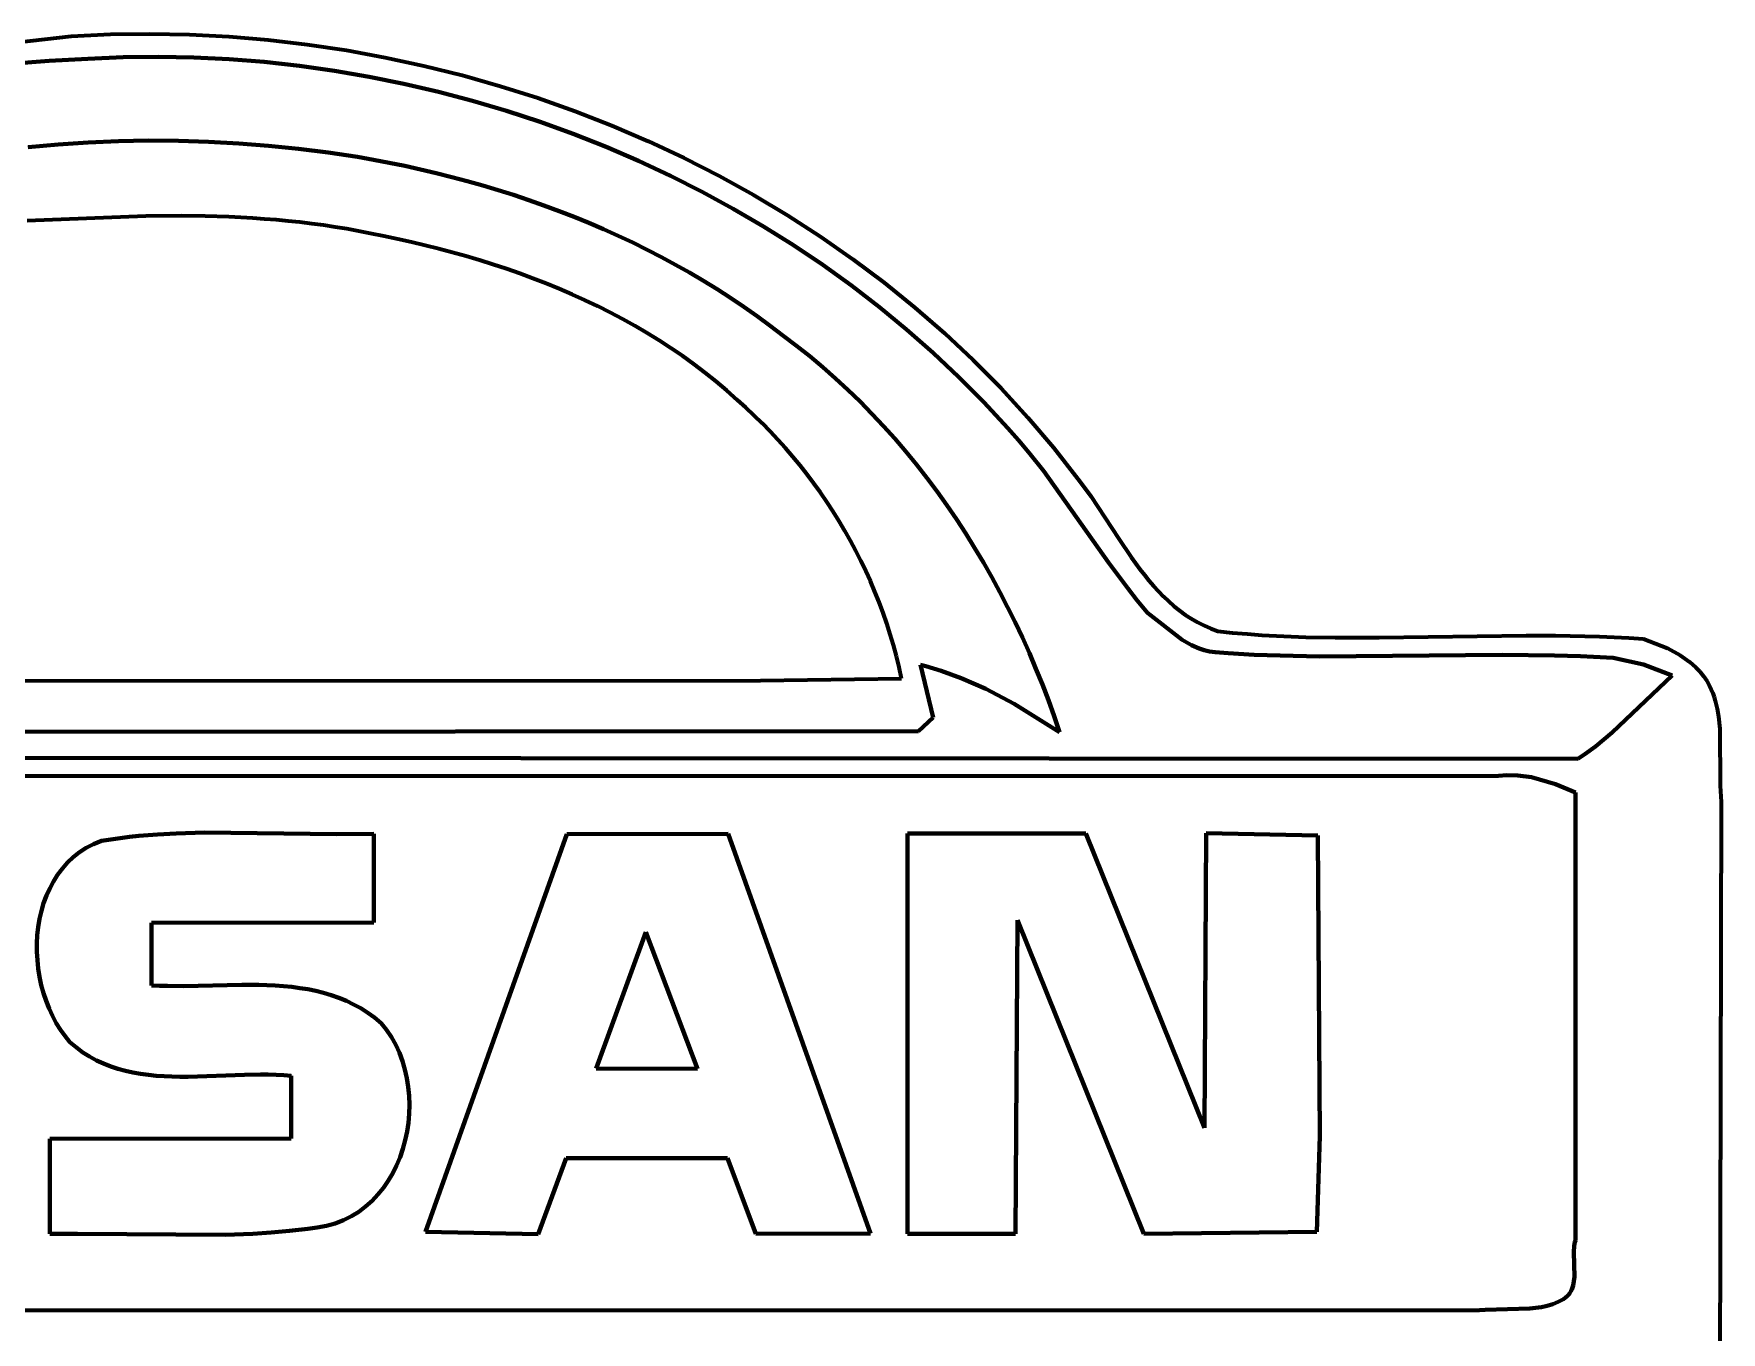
# Model space of a CAD drawing. Header units: millimetres. Extents: x 0.33 to 7.24, y 1.33 to 6.04.
# Drawn here: x 3.548 to 7.237, y 3.202 to 6.04 of the extents above; entities that cross this region are included whole.
import ezdxf

# ---------------------------------------------------------------- set-up
doc = ezdxf.new("R2010")
doc.units = ezdxf.units.MM
doc.layers.add('color#1e1e1eff', color=7, linetype='CONTINUOUS', lineweight=100)
doc.layers.add('color#fefefeff', color=7, linetype='CONTINUOUS', lineweight=100)

msp = doc.modelspace()

# ---------------------------------------------------------------- linework, layer by layer
at = {"layer": 'color#1e1e1eff'}
for p, q in [((3.3767, 6.0064), (3.63, 6.0347)), ((3.63, 6.0347), (3.716, 6.0387)), ((3.716, 6.0387), (3.8021, 6.0399)), ((3.8021, 6.0399), (3.8882, 6.0383)), ((3.8882, 6.0383), (3.9744, 6.0338)), ((3.9744, 6.0338), (4.0604, 6.0266)), ((4.0604, 6.0266), (4.1461, 6.0166)), ((4.1461, 6.0166), (4.2316, 6.0038)), ((3.5817, 5.981), (3.497, 5.974)), ((3.6664, 5.9851), (3.5817, 5.981)), ((3.7435, 5.9885), (3.6664, 5.9851)), ((3.8207, 5.9894), (3.7435, 5.9885)), ((3.8979, 5.988), (3.8207, 5.9894)), ((3.975, 5.9843), (3.8979, 5.988)), ((4.052, 5.9782), (3.975, 5.9843)), ((4.1288, 5.9698), (4.052, 5.9782)), ((4.2316, 6.0038), (4.3166, 5.9883)), ((4.3166, 5.9883), (4.401, 5.9701)), ((4.2053, 5.9591), (4.1288, 5.9698)), ((4.2815, 5.9461), (4.2053, 5.9591)), ((4.3573, 5.9308), (4.2815, 5.9461)), ((4.401, 5.9701), (4.4849, 5.9493)), ((4.4849, 5.9493), (4.568, 5.9257)), ((4.4326, 5.9133), (4.3573, 5.9308)), ((4.5074, 5.8935), (4.4326, 5.9133)), ((4.568, 5.9257), (4.6504, 5.8995)), ((4.5815, 5.8716), (4.5074, 5.8935)), ((4.655, 5.8475), (4.5815, 5.8716)), ((4.6504, 5.8995), (4.7318, 5.8707)), ((4.7318, 5.8707), (4.8122, 5.8392)), ((4.7276, 5.8211), (4.655, 5.8475)), ((4.8122, 5.8392), (4.8915, 5.8052)), ((3.5357, 5.7918), (3.6013, 5.798)), ((3.6013, 5.798), (3.667, 5.8024)), ((3.667, 5.8024), (3.7329, 5.8053)), ((3.7329, 5.8053), (3.7987, 5.8065)), ((3.7987, 5.8065), (3.8646, 5.806)), ((3.8646, 5.806), (3.9303, 5.804)), ((3.9303, 5.804), (3.996, 5.8004)), ((3.996, 5.8004), (4.0614, 5.7953)), ((4.0614, 5.7953), (4.1266, 5.7886)), ((4.7995, 5.7927), (4.7276, 5.8211)), ((4.8704, 5.7621), (4.7995, 5.7927)), ((4.8915, 5.8052), (4.9696, 5.7686)), ((4.1266, 5.7886), (4.1914, 5.7804)), ((4.1914, 5.7804), (4.256, 5.7707)), ((4.256, 5.7707), (4.2905, 5.7646)), ((4.2905, 5.7646), (4.325, 5.7581)), ((4.325, 5.7581), (4.3594, 5.751)), ((4.9404, 5.7293), (4.8704, 5.7621)), ((4.9696, 5.7686), (5.0463, 5.7294)), ((4.3594, 5.751), (4.3937, 5.7434)), ((4.3937, 5.7434), (4.4279, 5.7354)), ((4.4279, 5.7354), (4.462, 5.7268)), ((4.462, 5.7268), (4.4959, 5.7178)), ((5.0093, 5.6945), (4.9404, 5.7293)), ((5.0463, 5.7294), (5.1217, 5.6877)), ((4.4959, 5.7178), (4.5298, 5.7082)), ((4.5298, 5.7082), (4.5635, 5.6981)), ((4.5635, 5.6981), (4.597, 5.6875)), ((4.597, 5.6875), (4.6303, 5.6764)), ((5.077, 5.6576), (5.0093, 5.6945)), ((5.1217, 5.6877), (5.1956, 5.6435)), ((4.6303, 5.6764), (4.6635, 5.6647)), ((4.6635, 5.6647), (4.6964, 5.6525)), ((4.6964, 5.6525), (4.7292, 5.6398)), ((5.1436, 5.6186), (5.077, 5.6576)), ((3.7931, 5.641), (3.5339, 5.6307)), ((3.8711, 5.6416), (3.7931, 5.641)), ((3.923, 5.641), (3.8711, 5.6416)), ((3.9748, 5.6394), (3.923, 5.641)), ((4.0266, 5.6368), (3.9748, 5.6394)), ((4.0525, 5.635), (4.0266, 5.6368)), ((4.0783, 5.633), (4.0525, 5.635)), ((4.1041, 5.6306), (4.0783, 5.633)), ((4.1299, 5.6278), (4.1041, 5.6306)), ((4.1556, 5.6248), (4.1299, 5.6278)), ((4.1813, 5.6213), (4.1556, 5.6248)), ((4.207, 5.6175), (4.1813, 5.6213)), ((4.2326, 5.6133), (4.207, 5.6175)), ((4.2582, 5.6086), (4.2326, 5.6133)), ((4.2837, 5.6036), (4.2582, 5.6086)), ((4.7292, 5.6398), (4.7617, 5.6265)), ((4.7617, 5.6265), (4.7939, 5.6127)), ((4.7939, 5.6127), (4.826, 5.5983)), ((5.209, 5.5775), (5.1436, 5.6186)), ((5.1956, 5.6435), (5.2679, 5.5967)), ((4.3137, 5.5976), (4.2837, 5.6036)), ((4.3437, 5.5912), (4.3137, 5.5976)), ((4.3736, 5.5845), (4.3437, 5.5912)), ((4.4036, 5.5774), (4.3736, 5.5845)), ((4.4335, 5.5699), (4.4036, 5.5774)), ((4.826, 5.5983), (4.8577, 5.5833)), ((4.8577, 5.5833), (4.8892, 5.5678)), ((5.273, 5.5345), (5.209, 5.5775)), ((5.2679, 5.5967), (5.3385, 5.5475)), ((4.4633, 5.562), (4.4335, 5.5699)), ((4.493, 5.5536), (4.4633, 5.562)), ((4.5226, 5.5449), (4.493, 5.5536)), ((4.552, 5.5356), (4.5226, 5.5449)), ((4.5813, 5.5259), (4.552, 5.5356)), ((4.8892, 5.5678), (4.9204, 5.5517)), ((4.9204, 5.5517), (4.9512, 5.5351)), ((4.9512, 5.5351), (4.9818, 5.5178)), ((5.3356, 5.4894), (5.273, 5.5345)), ((5.3385, 5.5475), (5.4074, 5.4959)), ((4.6105, 5.5158), (4.5813, 5.5259)), ((4.6394, 5.5051), (4.6105, 5.5158)), ((4.6682, 5.494), (4.6394, 5.5051)), ((4.9818, 5.5178), (5.012, 5.5)), ((5.012, 5.5), (5.0419, 5.4816)), ((4.6968, 5.4823), (4.6682, 5.494)), ((4.7251, 5.4702), (4.6968, 5.4823)), ((4.7531, 5.4575), (4.7251, 5.4702)), ((5.0419, 5.4816), (5.0714, 5.4625)), ((5.0714, 5.4625), (5.1006, 5.4429)), ((5.3967, 5.4423), (5.3356, 5.4894)), ((5.4074, 5.4959), (5.4743, 5.4418)), ((4.7809, 5.4443), (4.7531, 5.4575)), ((4.8084, 5.4305), (4.7809, 5.4443)), ((4.8356, 5.4162), (4.8084, 5.4305)), ((5.1006, 5.4429), (5.1294, 5.4227)), ((5.4563, 5.3933), (5.3967, 5.4423)), ((5.4743, 5.4418), (5.5393, 5.3853)), ((4.8624, 5.4013), (4.8356, 5.4162)), ((4.8889, 5.3858), (4.8624, 5.4013)), ((5.1294, 5.4227), (5.1577, 5.4018)), ((5.1577, 5.4018), (5.1857, 5.3804)), ((5.5143, 5.3423), (5.4563, 5.3933)), ((4.9151, 5.3697), (4.8889, 5.3858)), ((4.9408, 5.353), (4.9151, 5.3697)), ((4.9662, 5.3356), (4.9408, 5.353)), ((5.1857, 5.3804), (5.2154, 5.358)), ((5.2154, 5.358), (5.2445, 5.3349)), ((5.5393, 5.3853), (5.6021, 5.3263)), ((4.9912, 5.3177), (4.9662, 5.3356)), ((5.0157, 5.2991), (4.9912, 5.3177)), ((5.2445, 5.3349), (5.2729, 5.3111)), ((5.5705, 5.2893), (5.5143, 5.3423)), ((5.6021, 5.3263), (5.6629, 5.265)), ((5.0398, 5.2798), (5.0157, 5.2991)), ((5.0634, 5.2599), (5.0398, 5.2798)), ((5.2729, 5.3111), (5.3008, 5.2866)), ((5.3008, 5.2866), (5.328, 5.2615)), ((5.6251, 5.2344), (5.5705, 5.2893)), ((5.0865, 5.2393), (5.0634, 5.2599)), ((5.1049, 5.2228), (5.0865, 5.2393)), ((5.328, 5.2615), (5.3545, 5.2358)), ((5.6629, 5.265), (5.7213, 5.2014)), ((5.1229, 5.2058), (5.1049, 5.2228)), ((5.1406, 5.1885), (5.1229, 5.2058)), ((5.3545, 5.2358), (5.3805, 5.2094)), ((5.3805, 5.2094), (5.4058, 5.1824)), ((5.6778, 5.1776), (5.6251, 5.2344)), ((5.1579, 5.1708), (5.1406, 5.1885)), ((5.1749, 5.1527), (5.1579, 5.1708)), ((5.4058, 5.1824), (5.4305, 5.1549)), ((5.7011, 5.1516), (5.6778, 5.1776)), ((5.7213, 5.2014), (5.7773, 5.1354)), ((5.1914, 5.1343), (5.1749, 5.1527)), ((5.2076, 5.1154), (5.1914, 5.1343)), ((5.4305, 5.1549), (5.4545, 5.1268)), ((5.7236, 5.1249), (5.7011, 5.1516)), ((5.7773, 5.1354), (5.8309, 5.067)), ((5.2233, 5.0963), (5.2076, 5.1154)), ((5.2386, 5.0768), (5.2233, 5.0963)), ((5.4545, 5.1268), (5.4779, 5.0982)), ((5.4779, 5.0982), (5.5007, 5.0691)), ((5.756, 5.0838), (5.7236, 5.1249)), ((5.2535, 5.057), (5.2386, 5.0768)), ((5.268, 5.0369), (5.2535, 5.057)), ((5.5007, 5.0691), (5.5228, 5.0394)), ((5.8974, 4.8845), (5.756, 5.0838)), ((5.8309, 5.067), (5.8404, 5.0548)), ((5.8404, 5.0548), (5.8588, 5.0295)), ((5.282, 5.0165), (5.268, 5.0369)), ((5.5228, 5.0394), (5.5444, 5.0093)), ((5.8588, 5.0295), (5.9205, 4.936)), ((5.2956, 4.9957), (5.282, 5.0165)), ((5.3087, 4.9747), (5.2956, 4.9957)), ((5.5444, 5.0093), (5.5652, 4.9787)), ((5.3214, 4.9534), (5.3087, 4.9747)), ((5.3336, 4.9319), (5.3214, 4.9534)), ((5.5652, 4.9787), (5.5855, 4.9477)), ((5.5855, 4.9477), (5.6051, 4.9163)), ((5.3453, 4.91), (5.3336, 4.9319)), ((5.3565, 4.8879), (5.3453, 4.91)), ((5.6051, 4.9163), (5.6241, 4.8845)), ((5.9205, 4.936), (5.9476, 4.8959)), ((5.3672, 4.8656), (5.3565, 4.8879)), ((5.6241, 4.8845), (5.6425, 4.8522)), ((5.939, 4.8286), (5.8974, 4.8845)), ((5.9476, 4.8959), (5.9664, 4.87)), ((5.3774, 4.8431), (5.3672, 4.8656)), ((5.3871, 4.8203), (5.3774, 4.8431)), ((5.6425, 4.8522), (5.6602, 4.8197)), ((5.9664, 4.87), (5.9761, 4.8574)), ((5.9761, 4.8574), (5.9861, 4.845)), ((5.9861, 4.845), (5.9964, 4.8331)), ((5.3963, 4.7973), (5.3871, 4.8203)), ((5.4049, 4.7741), (5.3963, 4.7973)), ((5.6602, 4.8197), (5.6772, 4.7867)), ((5.9607, 4.8012), (5.939, 4.8286)), ((5.9831, 4.7745), (5.9607, 4.8012)), ((5.9964, 4.8331), (6.007, 4.8214)), ((6.007, 4.8214), (6.0179, 4.8102)), ((6.0179, 4.8102), (6.0292, 4.7994)), ((6.0292, 4.7994), (6.0409, 4.7891)), ((5.413, 4.7507), (5.4049, 4.7741)), ((5.6772, 4.7867), (5.6937, 4.7535)), ((6.0585, 4.7152), (5.9831, 4.7745)), ((6.0409, 4.7891), (6.0531, 4.7794)), ((6.0531, 4.7794), (6.0657, 4.7702)), ((6.0657, 4.7702), (6.0788, 4.7615)), ((6.0788, 4.7615), (6.0925, 4.7536)), ((5.4205, 4.7271), (5.413, 4.7507)), ((5.4275, 4.7033), (5.4205, 4.7271)), ((5.6937, 4.7535), (5.7095, 4.72)), ((6.0925, 4.7536), (6.1067, 4.7463)), ((6.1067, 4.7463), (6.1215, 4.7397)), ((6.1215, 4.7397), (6.1369, 4.7339)), ((6.1369, 4.7339), (6.1688, 4.7307)), ((6.1688, 4.7307), (6.2008, 4.728)), ((6.2008, 4.728), (6.2328, 4.7257)), ((6.2328, 4.7257), (6.2648, 4.7239)), ((6.2648, 4.7239), (6.2968, 4.7224)), ((6.4894, 4.72), (6.8107, 4.7247)), ((6.8107, 4.7247), (6.875, 4.7246)), ((6.875, 4.7246), (6.9392, 4.7235)), ((6.9392, 4.7235), (6.9712, 4.7226)), ((6.9712, 4.7226), (7.0033, 4.7212)), ((5.434, 4.6794), (5.4275, 4.7033)), ((5.7095, 4.72), (5.7247, 4.6861)), ((5.7247, 4.6861), (5.7392, 4.652)), ((6.0794, 4.7035), (6.0585, 4.7152)), ((6.0958, 4.6965), (6.0794, 4.7035)), ((6.1071, 4.6928), (6.0958, 4.6965)), ((6.1187, 4.6899), (6.1071, 4.6928)), ((6.1307, 4.6881), (6.1187, 4.6899)), ((6.1592, 4.686), (6.1307, 4.6881)), ((6.2161, 4.6827), (6.1592, 4.686)), ((6.2968, 4.7224), (6.3289, 4.7213)), ((6.3289, 4.7213), (6.3931, 4.7201)), ((6.3931, 4.7201), (6.4894, 4.72)), ((7.0033, 4.7212), (7.0354, 4.7196)), ((7.0354, 4.7196), (7.0674, 4.7175)), ((7.0674, 4.7175), (7.1199, 4.6969)), ((7.1199, 4.6969), (7.1475, 4.6817)), ((5.4398, 4.6553), (5.434, 4.6794)), ((5.4451, 4.631), (5.4398, 4.6553)), ((5.4983, 4.6575), (5.487, 4.6606)), ((5.487, 4.6606), (5.5142, 4.5458)), ((5.5319, 4.6473), (5.4983, 4.6575)), ((5.7392, 4.652), (5.7531, 4.6177)), ((6.2732, 4.6806), (6.2161, 4.6827)), ((6.3587, 4.679), (6.2732, 4.6806)), ((6.7584, 4.6822), (6.3587, 4.679)), ((6.8726, 4.6812), (6.7584, 4.6822)), ((6.9297, 4.6795), (6.8726, 4.6812)), ((6.9582, 4.6783), (6.9297, 4.6795)), ((7.0013, 4.6758), (6.9582, 4.6783)), ((7.0671, 4.6613), (7.0013, 4.6758)), ((7.1303, 4.6373), (7.0671, 4.6613)), ((7.1475, 4.6817), (7.168, 4.6671)), ((7.168, 4.6671), (7.182, 4.6547)), ((7.182, 4.6547), (7.1906, 4.6457)), ((3.5169, 4.6258), (5.1366, 4.6266)), ((5.1366, 4.6266), (5.4451, 4.631)), ((5.5759, 4.6312), (5.5319, 4.6473)), ((5.6293, 4.6078), (5.5759, 4.6312)), ((5.7531, 4.6177), (5.7663, 4.5831)), ((6.9987, 4.5128), (7.1303, 4.6373)), ((7.1906, 4.6457), (7.1985, 4.636)), ((7.1985, 4.636), (7.2057, 4.6257)), ((7.2057, 4.6257), (7.212, 4.6147)), ((7.212, 4.6147), (7.2156, 4.6065)), ((5.6916, 4.5753), (5.6293, 4.6078)), ((5.7909, 4.5134), (5.6916, 4.5753)), ((5.7663, 4.5831), (5.7789, 4.5484)), ((7.2156, 4.6065), (7.2189, 4.5983)), ((7.2189, 4.5983), (7.2217, 4.59)), ((7.2217, 4.59), (7.2242, 4.5816)), ((7.2242, 4.5816), (7.2284, 4.5646)), ((5.5142, 4.5458), (5.4823, 4.5158)), ((5.7789, 4.5484), (5.7909, 4.5134)), ((7.2284, 4.5646), (7.2313, 4.5473)), ((7.2313, 4.5473), (7.2341, 4.521)), ((5.4823, 4.5158), (2.1499, 4.5131)), ((6.9624, 4.4821), (6.9987, 4.5128)), ((7.2341, 4.521), (7.2353, 4.3962)), ((6.9236, 4.4548), (6.9395, 4.4652)), ((6.9395, 4.4652), (6.9624, 4.4821)), ((1.0556, 4.4588), (6.9236, 4.4548)), ((6.7504, 4.4181), (1.3333, 4.4167)), ((6.7688, 4.4195), (6.7504, 4.4181)), ((6.793, 4.419), (6.7688, 4.4195)), ((6.8227, 4.4149), (6.793, 4.419)), ((6.8747, 4.4), (6.8227, 4.4149)), ((6.9191, 4.3812), (6.8747, 4.4)), ((7.2353, 4.3962), (7.2374, 4.3613)), ((6.9184, 3.4024), (6.9191, 4.3812)), ((7.2374, 4.3613), (7.2345, 3.0871)), ((3.7162, 4.2791), (3.7366, 4.2819)), ((3.7366, 4.2819), (3.757, 4.2844)), ((3.757, 4.2844), (3.7774, 4.2866)), ((3.7774, 4.2866), (3.8183, 4.29)), ((3.8183, 4.29), (3.8593, 4.2922)), ((3.8593, 4.2922), (3.921, 4.294)), ((3.921, 4.294), (4.2096, 4.2907)), ((4.2096, 4.2907), (4.2918, 4.2915)), ((4.2918, 4.2915), (4.2918, 4.0975)), ((4.4046, 3.4211), (4.7137, 4.2906)), ((4.7137, 4.2906), (5.0662, 4.291)), ((5.0662, 4.291), (5.3772, 3.4174)), ((5.4585, 4.2921), (5.8482, 4.292)), ((5.4585, 3.4166), (5.4585, 4.2921)), ((5.8482, 4.292), (6.1079, 3.6485)), ((6.1079, 3.6485), (6.1112, 4.2928)), ((6.1112, 4.2928), (6.3555, 4.2876)), ((6.3555, 4.2876), (6.36, 3.6304)), ((3.6344, 4.24), (3.6481, 4.2508)), ((3.6481, 4.2508), (3.6629, 4.2604)), ((3.6629, 4.2604), (3.6788, 4.2688)), ((3.6788, 4.2688), (3.6959, 4.2759)), ((3.6959, 4.2759), (3.7162, 4.2791)), ((3.6002, 4.2017), (3.6105, 4.2154)), ((3.6105, 4.2154), (3.6219, 4.2282)), ((3.6219, 4.2282), (3.6344, 4.24)), ((3.5757, 4.1561), (3.5828, 4.172)), ((3.5828, 4.172), (3.5909, 4.1872)), ((3.5909, 4.1872), (3.6002, 4.2017)), ((3.5646, 4.1227), (3.5696, 4.1396)), ((3.5696, 4.1396), (3.5757, 4.1561)), ((3.5577, 4.0875), (3.5606, 4.1053)), ((3.5606, 4.1053), (3.5646, 4.1227)), ((4.2918, 4.0975), (3.8056, 4.0969)), ((3.8056, 4.0969), (3.8056, 4.0852)), ((5.6989, 4.1022), (5.6945, 3.4166)), ((5.9749, 3.4167), (5.6989, 4.1022)), ((3.5548, 4.0514), (3.5557, 4.0696)), ((3.5557, 4.0696), (3.5577, 4.0875)), ((3.8056, 4.0852), (3.8056, 4.0621)), ((3.8056, 4.0621), (3.8056, 3.9803)), ((4.886, 4.0759), (4.7773, 3.7783)), ((4.9993, 3.7774), (4.886, 4.0759)), ((3.5548, 4.0331), (3.5548, 4.0514)), ((3.5558, 4.0149), (3.5548, 4.0331)), ((3.5577, 3.9966), (3.5558, 4.0149)), ((3.5606, 3.9786), (3.5577, 3.9966)), ((3.5644, 3.9607), (3.5606, 3.9786)), ((3.5692, 3.9432), (3.5644, 3.9607)), ((3.8056, 3.9803), (3.8056, 3.9674)), ((3.8056, 3.9674), (3.8056, 3.9599)), ((3.8056, 3.9599), (3.8228, 3.9591)), ((3.8228, 3.9591), (3.8403, 3.9586)), ((3.8403, 3.9586), (3.8757, 3.9585)), ((3.8757, 3.9585), (4.0031, 3.9612)), ((4.0031, 3.9612), (4.0397, 3.961)), ((4.0397, 3.961), (4.0579, 3.9605)), ((4.0579, 3.9605), (4.076, 3.9596)), ((4.076, 3.9596), (4.094, 3.9583)), ((4.094, 3.9583), (4.1119, 3.9565)), ((4.1119, 3.9565), (4.1296, 3.9542)), ((4.1296, 3.9542), (4.1471, 3.9513)), ((4.1471, 3.9513), (4.1645, 3.9478)), ((4.1645, 3.9478), (4.1816, 3.9435)), ((3.5748, 3.926), (3.5692, 3.9432)), ((3.5814, 3.9093), (3.5748, 3.926)), ((4.1816, 3.9435), (4.1985, 3.9385)), ((4.1985, 3.9385), (4.2151, 3.9327)), ((4.2151, 3.9327), (4.2314, 3.926)), ((4.2314, 3.926), (4.2474, 3.9184)), ((4.2474, 3.9184), (4.263, 3.9098)), ((3.5888, 3.8931), (3.5814, 3.9093)), ((3.5971, 3.8776), (3.5888, 3.8931)), ((3.6063, 3.8628), (3.5971, 3.8776)), ((4.263, 3.9098), (4.2783, 3.9002)), ((4.2783, 3.9002), (4.2933, 3.8894)), ((4.2933, 3.8894), (4.3078, 3.8776)), ((4.3078, 3.8776), (4.3195, 3.8626)), ((3.6163, 3.8487), (3.6063, 3.8628)), ((3.6271, 3.8355), (3.6163, 3.8487)), ((4.3195, 3.8626), (4.3301, 3.8467)), ((4.3301, 3.8467), (4.3393, 3.83)), ((3.6411, 3.8239), (3.6271, 3.8355)), ((3.6554, 3.8134), (3.6411, 3.8239)), ((3.67, 3.8042), (3.6554, 3.8134)), ((3.6851, 3.796), (3.67, 3.8042)), ((4.3393, 3.83), (4.3473, 3.8126)), ((4.3473, 3.8126), (4.354, 3.7946)), ((3.7005, 3.7889), (3.6851, 3.796)), ((3.7162, 3.7827), (3.7005, 3.7889)), ((3.7321, 3.7774), (3.7162, 3.7827)), ((3.7484, 3.773), (3.7321, 3.7774)), ((3.7649, 3.7694), (3.7484, 3.773)), ((3.7816, 3.7664), (3.7649, 3.7694)), ((3.7985, 3.7641), (3.7816, 3.7664)), ((3.8156, 3.7624), (3.7985, 3.7641)), ((4.0087, 3.7644), (3.8852, 3.7603)), ((4.0435, 3.765), (4.0087, 3.7644)), ((4.0606, 3.7649), (4.0435, 3.765)), ((4.0777, 3.7644), (4.0606, 3.7649)), ((4.0945, 3.7635), (4.0777, 3.7644)), ((4.1111, 3.762), (4.0945, 3.7635)), ((4.354, 3.7946), (4.3595, 3.7761)), ((4.3595, 3.7761), (4.3638, 3.7572)), ((4.7773, 3.7783), (4.9993, 3.7774)), ((3.8328, 3.7613), (3.8156, 3.7624)), ((3.8502, 3.7606), (3.8328, 3.7613)), ((3.8677, 3.7602), (3.8502, 3.7606)), ((3.8852, 3.7603), (3.8677, 3.7602)), ((4.1111, 3.7545), (4.1111, 3.762)), ((4.1111, 3.7417), (4.1111, 3.7545)), ((4.1111, 3.6599), (4.1111, 3.7417)), ((4.3638, 3.7572), (4.3669, 3.738)), ((4.3669, 3.738), (4.3687, 3.7186)), ((4.3687, 3.7186), (4.3694, 3.699)), ((4.3694, 3.699), (4.3689, 3.6794)), ((4.1111, 3.6369), (4.1111, 3.6599)), ((4.3672, 3.6598), (4.3643, 3.6405)), ((4.3689, 3.6794), (4.3672, 3.6598)), ((3.5833, 3.6247), (4.1111, 3.6252)), ((3.5833, 3.6191), (3.5833, 3.6247)), ((3.5833, 3.6132), (3.5833, 3.6191)), ((4.1111, 3.6252), (4.1111, 3.6369)), ((4.3603, 3.6213), (4.3551, 3.6026)), ((4.3643, 3.6405), (4.3603, 3.6213)), ((6.36, 3.6304), (6.3534, 3.4213)), ((3.5833, 3.607), (3.5833, 3.6132)), ((3.5833, 3.5937), (3.5833, 3.607)), ((3.5833, 3.5794), (3.5833, 3.5937)), ((3.5833, 3.4849), (3.5833, 3.5794)), ((4.3488, 3.5843), (4.3413, 3.5665)), ((4.3551, 3.6026), (4.3488, 3.5843)), ((4.7123, 3.5824), (4.6511, 3.4165)), ((5.0647, 3.5823), (4.7123, 3.5824)), ((5.1264, 3.4172), (5.0647, 3.5823)), ((4.3328, 3.5494), (4.3231, 3.533)), ((4.3413, 3.5665), (4.3328, 3.5494)), ((4.3123, 3.5174), (4.3004, 3.5027)), ((4.3231, 3.533), (4.3123, 3.5174)), ((3.5833, 3.4549), (3.5833, 3.4849)), ((4.2735, 3.4766), (4.2584, 3.4653)), ((4.2875, 3.4891), (4.2735, 3.4766)), ((4.3004, 3.5027), (4.2875, 3.4891)), ((3.5833, 3.4411), (3.5833, 3.4549)), ((3.5833, 3.4284), (3.5833, 3.4411)), ((4.1877, 3.4342), (4.1674, 3.4305)), ((4.2069, 3.4397), (4.1877, 3.4342)), ((4.2251, 3.4468), (4.2069, 3.4397)), ((4.2423, 3.4554), (4.2251, 3.4468)), ((4.2584, 3.4653), (4.2423, 3.4554)), ((3.5833, 3.4225), (3.5833, 3.4284)), ((3.5833, 3.4169), (3.5833, 3.4225)), ((3.6438, 3.4172), (3.5833, 3.4169)), ((3.9666, 3.4148), (3.6438, 3.4172)), ((4.027, 3.417), (3.9666, 3.4148)), ((4.0672, 3.4195), (4.027, 3.417)), ((4.1074, 3.4231), (4.0672, 3.4195)), ((4.1474, 3.4277), (4.1074, 3.4231)), ((4.1674, 3.4305), (4.1474, 3.4277)), ((4.6511, 3.4165), (4.4046, 3.4211)), ((5.3772, 3.4174), (5.1264, 3.4172)), ((5.6945, 3.4166), (5.4585, 3.4166)), ((6.3534, 3.4213), (5.9749, 3.4167)), ((6.9158, 3.3903), (6.9173, 3.3985)), ((6.9173, 3.3985), (6.9184, 3.4024)), ((6.9151, 3.3768), (6.9158, 3.3903)), ((6.9163, 3.3226), (6.9151, 3.3768)), ((6.9153, 3.3131), (6.9163, 3.3226)), ((6.9002, 3.2804), (6.9033, 3.2839)), ((6.9033, 3.2839), (6.9061, 3.2875)), ((6.9061, 3.2875), (6.9084, 3.2914)), ((6.9084, 3.2914), (6.9104, 3.2954)), ((6.9104, 3.2954), (6.9121, 3.2996)), ((6.9121, 3.2996), (6.9134, 3.304)), ((6.9134, 3.304), (6.9153, 3.3131)), ((0.8747, 3.2489), (6.7087, 3.2497)), ((6.7087, 3.2497), (6.7212, 3.251)), ((6.7212, 3.251), (6.8188, 3.2536)), ((6.8188, 3.2536), (6.8444, 3.2569)), ((6.8444, 3.2569), (6.8569, 3.2596)), ((6.8569, 3.2596), (6.8691, 3.2634)), ((6.8691, 3.2634), (6.881, 3.2682)), ((6.881, 3.2682), (6.8868, 3.2711)), ((6.8868, 3.2711), (6.8925, 3.2743)), ((6.8925, 3.2743), (6.8965, 3.2772)), ((6.8965, 3.2772), (6.9002, 3.2804))]:
    msp.add_line(p, q, dxfattribs=at)
at = {"layer": 'color#fefefeff'}
for p, q in [((3.497, 5.974), (3.5817, 5.981)), ((3.5817, 5.981), (3.6664, 5.9851)), ((3.6664, 5.9851), (3.7435, 5.9885)), ((3.7435, 5.9885), (3.8207, 5.9894)), ((3.8207, 5.9894), (3.8979, 5.988)), ((3.8979, 5.988), (3.975, 5.9843)), ((3.975, 5.9843), (4.052, 5.9782)), ((4.052, 5.9782), (4.1288, 5.9698)), ((4.1288, 5.9698), (4.2053, 5.9591)), ((4.2053, 5.9591), (4.2815, 5.9461)), ((4.2815, 5.9461), (4.3573, 5.9308)), ((4.3573, 5.9308), (4.4326, 5.9133)), ((4.4326, 5.9133), (4.5074, 5.8935)), ((4.5074, 5.8935), (4.5815, 5.8716)), ((4.5815, 5.8716), (4.655, 5.8475)), ((4.655, 5.8475), (4.7276, 5.8211)), ((3.6013, 5.798), (3.5357, 5.7918)), ((3.667, 5.8024), (3.6013, 5.798)), ((3.7329, 5.8053), (3.667, 5.8024)), ((3.7987, 5.8065), (3.7329, 5.8053)), ((3.8646, 5.806), (3.7987, 5.8065)), ((3.9303, 5.804), (3.8646, 5.806)), ((3.996, 5.8004), (3.9303, 5.804)), ((4.0614, 5.7953), (3.996, 5.8004)), ((4.1266, 5.7886), (4.0614, 5.7953)), ((4.7276, 5.8211), (4.7995, 5.7927)), ((4.7995, 5.7927), (4.8704, 5.7621)), ((4.1914, 5.7804), (4.1266, 5.7886)), ((4.256, 5.7707), (4.1914, 5.7804)), ((4.2905, 5.7646), (4.256, 5.7707)), ((4.325, 5.7581), (4.2905, 5.7646)), ((4.3594, 5.751), (4.325, 5.7581)), ((4.8704, 5.7621), (4.9404, 5.7293)), ((4.3937, 5.7434), (4.3594, 5.751)), ((4.4279, 5.7354), (4.3937, 5.7434)), ((4.462, 5.7268), (4.4279, 5.7354)), ((4.4959, 5.7178), (4.462, 5.7268)), ((4.9404, 5.7293), (5.0093, 5.6945)), ((4.5298, 5.7082), (4.4959, 5.7178)), ((4.5635, 5.6981), (4.5298, 5.7082)), ((4.597, 5.6875), (4.5635, 5.6981)), ((4.6303, 5.6764), (4.597, 5.6875)), ((5.0093, 5.6945), (5.077, 5.6576)), ((4.6635, 5.6647), (4.6303, 5.6764)), ((4.6964, 5.6525), (4.6635, 5.6647)), ((4.7292, 5.6398), (4.6964, 5.6525)), ((5.077, 5.6576), (5.1436, 5.6186)), ((4.7617, 5.6265), (4.7292, 5.6398)), ((4.7939, 5.6127), (4.7617, 5.6265)), ((4.826, 5.5983), (4.7939, 5.6127)), ((5.1436, 5.6186), (5.209, 5.5775)), ((4.8577, 5.5833), (4.826, 5.5983)), ((4.8892, 5.5678), (4.8577, 5.5833)), ((5.209, 5.5775), (5.273, 5.5345)), ((4.9204, 5.5517), (4.8892, 5.5678)), ((4.9512, 5.5351), (4.9204, 5.5517)), ((4.9818, 5.5178), (4.9512, 5.5351)), ((5.273, 5.5345), (5.3356, 5.4894)), ((5.012, 5.5), (4.9818, 5.5178)), ((5.0419, 5.4816), (5.012, 5.5)), ((5.0714, 5.4625), (5.0419, 5.4816)), ((5.1006, 5.4429), (5.0714, 5.4625)), ((5.3356, 5.4894), (5.3967, 5.4423)), ((5.1294, 5.4227), (5.1006, 5.4429)), ((5.3967, 5.4423), (5.4563, 5.3933)), ((5.1577, 5.4018), (5.1294, 5.4227)), ((5.1857, 5.3804), (5.1577, 5.4018)), ((5.4563, 5.3933), (5.5143, 5.3423)), ((5.2154, 5.358), (5.1857, 5.3804)), ((5.2445, 5.3349), (5.2154, 5.358)), ((5.2729, 5.3111), (5.2445, 5.3349)), ((5.5143, 5.3423), (5.5705, 5.2893)), ((5.3008, 5.2866), (5.2729, 5.3111)), ((5.328, 5.2615), (5.3008, 5.2866)), ((5.5705, 5.2893), (5.6251, 5.2344)), ((5.3545, 5.2358), (5.328, 5.2615)), ((5.3805, 5.2094), (5.3545, 5.2358)), ((5.4058, 5.1824), (5.3805, 5.2094)), ((5.6251, 5.2344), (5.6778, 5.1776)), ((5.4305, 5.1549), (5.4058, 5.1824)), ((5.6778, 5.1776), (5.7011, 5.1516)), ((5.4545, 5.1268), (5.4305, 5.1549)), ((5.7011, 5.1516), (5.7236, 5.1249)), ((5.4779, 5.0982), (5.4545, 5.1268)), ((5.5007, 5.0691), (5.4779, 5.0982)), ((5.7236, 5.1249), (5.756, 5.0838)), ((5.5228, 5.0394), (5.5007, 5.0691)), ((5.756, 5.0838), (5.8974, 4.8845)), ((5.5444, 5.0093), (5.5228, 5.0394)), ((5.5652, 4.9787), (5.5444, 5.0093)), ((5.5855, 4.9477), (5.5652, 4.9787)), ((5.6051, 4.9163), (5.5855, 4.9477)), ((5.6241, 4.8845), (5.6051, 4.9163)), ((5.6425, 4.8522), (5.6241, 4.8845)), ((5.8974, 4.8845), (5.939, 4.8286)), ((5.6602, 4.8197), (5.6425, 4.8522)), ((5.6772, 4.7867), (5.6602, 4.8197)), ((5.939, 4.8286), (5.9607, 4.8012)), ((5.9607, 4.8012), (5.9831, 4.7745)), ((5.6937, 4.7535), (5.6772, 4.7867)), ((5.9831, 4.7745), (6.0585, 4.7152)), ((5.7095, 4.72), (5.6937, 4.7535)), ((5.7247, 4.6861), (5.7095, 4.72)), ((5.7392, 4.652), (5.7247, 4.6861)), ((6.0585, 4.7152), (6.0794, 4.7035)), ((6.0794, 4.7035), (6.0958, 4.6965)), ((6.0958, 4.6965), (6.1071, 4.6928)), ((6.1071, 4.6928), (6.1187, 4.6899)), ((6.1187, 4.6899), (6.1307, 4.6881)), ((6.1307, 4.6881), (6.1592, 4.686)), ((6.1592, 4.686), (6.2161, 4.6827)), ((5.5142, 4.5458), (5.487, 4.6606)), ((5.487, 4.6606), (5.4983, 4.6575)), ((5.4983, 4.6575), (5.5319, 4.6473)), ((5.7531, 4.6177), (5.7392, 4.652)), ((6.2161, 4.6827), (6.2732, 4.6806)), ((6.2732, 4.6806), (6.3587, 4.679)), ((6.3587, 4.679), (6.7584, 4.6822)), ((6.7584, 4.6822), (6.8726, 4.6812)), ((6.8726, 4.6812), (6.9297, 4.6795)), ((6.9297, 4.6795), (6.9582, 4.6783)), ((6.9582, 4.6783), (7.0013, 4.6758)), ((7.0013, 4.6758), (7.0671, 4.6613)), ((7.0671, 4.6613), (7.1303, 4.6373)), ((5.5319, 4.6473), (5.5759, 4.6312)), ((5.5759, 4.6312), (5.6293, 4.6078)), ((5.7663, 4.5831), (5.7531, 4.6177)), ((7.1303, 4.6373), (6.9987, 4.5128)), ((5.6293, 4.6078), (5.6916, 4.5753)), ((5.6916, 4.5753), (5.7909, 4.5134)), ((5.7789, 4.5484), (5.7663, 4.5831)), ((5.4823, 4.5158), (5.5142, 4.5458)), ((5.7909, 4.5134), (5.7789, 4.5484)), ((2.1499, 4.5131), (5.4823, 4.5158)), ((6.9987, 4.5128), (6.9624, 4.4821)), ((6.9395, 4.4652), (6.9236, 4.4548)), ((6.9624, 4.4821), (6.9395, 4.4652)), ((6.9236, 4.4548), (1.0556, 4.4588)), ((1.3333, 4.4167), (6.7504, 4.4181)), ((6.7504, 4.4181), (6.7688, 4.4195)), ((6.7688, 4.4195), (6.793, 4.419)), ((6.793, 4.419), (6.8227, 4.4149)), ((6.8227, 4.4149), (6.8747, 4.4)), ((6.8747, 4.4), (6.9191, 4.3812)), ((6.9191, 4.3812), (6.9184, 3.4024)), ((3.7366, 4.2819), (3.7162, 4.2791)), ((3.757, 4.2844), (3.7366, 4.2819)), ((3.7774, 4.2866), (3.757, 4.2844)), ((3.8183, 4.29), (3.7774, 4.2866)), ((3.8593, 4.2922), (3.8183, 4.29)), ((3.921, 4.294), (3.8593, 4.2922)), ((4.2096, 4.2907), (3.921, 4.294)), ((4.2918, 4.2915), (4.2096, 4.2907)), ((4.2918, 4.0975), (4.2918, 4.2915)), ((4.7137, 4.2906), (4.4046, 3.4211)), ((5.0662, 4.291), (4.7137, 4.2906)), ((5.3772, 3.4174), (5.0662, 4.291)), ((5.4585, 4.2921), (5.4585, 3.4166)), ((5.8482, 4.292), (5.4585, 4.2921)), ((6.1079, 3.6485), (5.8482, 4.292)), ((6.1112, 4.2928), (6.1079, 3.6485)), ((6.3555, 4.2876), (6.1112, 4.2928)), ((6.36, 3.6304), (6.3555, 4.2876)), ((3.6481, 4.2508), (3.6344, 4.24)), ((3.6629, 4.2604), (3.6481, 4.2508)), ((3.6788, 4.2688), (3.6629, 4.2604)), ((3.6959, 4.2759), (3.6788, 4.2688)), ((3.7162, 4.2791), (3.6959, 4.2759)), ((3.6105, 4.2154), (3.6002, 4.2017)), ((3.6219, 4.2282), (3.6105, 4.2154)), ((3.6344, 4.24), (3.6219, 4.2282)), ((3.5828, 4.172), (3.5757, 4.1561)), ((3.5909, 4.1872), (3.5828, 4.172)), ((3.6002, 4.2017), (3.5909, 4.1872)), ((3.5696, 4.1396), (3.5646, 4.1227)), ((3.5757, 4.1561), (3.5696, 4.1396)), ((3.5606, 4.1053), (3.5577, 4.0875)), ((3.5646, 4.1227), (3.5606, 4.1053)), ((3.8056, 4.0969), (4.2918, 4.0975)), ((3.8056, 4.0852), (3.8056, 4.0969)), ((5.6945, 3.4166), (5.6989, 4.1022)), ((5.6989, 4.1022), (5.9749, 3.4167)), ((3.5557, 4.0696), (3.5548, 4.0514)), ((3.5577, 4.0875), (3.5557, 4.0696)), ((3.8056, 4.0621), (3.8056, 4.0852)), ((3.8056, 3.9803), (3.8056, 4.0621)), ((4.7773, 3.7783), (4.886, 4.0759)), ((4.886, 4.0759), (4.9993, 3.7774)), ((3.5548, 4.0514), (3.5548, 4.0331)), ((3.5548, 4.0331), (3.5558, 4.0149)), ((3.5558, 4.0149), (3.5577, 3.9966)), ((3.5577, 3.9966), (3.5606, 3.9786)), ((3.5606, 3.9786), (3.5644, 3.9607)), ((3.5644, 3.9607), (3.5692, 3.9432)), ((3.8056, 3.9674), (3.8056, 3.9803)), ((3.8056, 3.9599), (3.8056, 3.9674)), ((3.8228, 3.9591), (3.8056, 3.9599)), ((3.8403, 3.9586), (3.8228, 3.9591)), ((3.8757, 3.9585), (3.8403, 3.9586)), ((4.0031, 3.9612), (3.8757, 3.9585)), ((4.0397, 3.961), (4.0031, 3.9612)), ((4.0579, 3.9605), (4.0397, 3.961)), ((4.076, 3.9596), (4.0579, 3.9605)), ((4.094, 3.9583), (4.076, 3.9596)), ((4.1119, 3.9565), (4.094, 3.9583)), ((4.1296, 3.9542), (4.1119, 3.9565)), ((4.1471, 3.9513), (4.1296, 3.9542)), ((4.1645, 3.9478), (4.1471, 3.9513)), ((4.1816, 3.9435), (4.1645, 3.9478)), ((3.5692, 3.9432), (3.5748, 3.926)), ((3.5748, 3.926), (3.5814, 3.9093)), ((4.1985, 3.9385), (4.1816, 3.9435)), ((4.2151, 3.9327), (4.1985, 3.9385)), ((4.2314, 3.926), (4.2151, 3.9327)), ((4.2474, 3.9184), (4.2314, 3.926)), ((4.263, 3.9098), (4.2474, 3.9184)), ((3.5814, 3.9093), (3.5888, 3.8931)), ((3.5888, 3.8931), (3.5971, 3.8776)), ((3.5971, 3.8776), (3.6063, 3.8628)), ((4.2783, 3.9002), (4.263, 3.9098)), ((4.2933, 3.8894), (4.2783, 3.9002)), ((4.3078, 3.8776), (4.2933, 3.8894)), ((4.3195, 3.8626), (4.3078, 3.8776)), ((3.6063, 3.8628), (3.6163, 3.8487)), ((3.6163, 3.8487), (3.6271, 3.8355)), ((4.3301, 3.8467), (4.3195, 3.8626)), ((4.3393, 3.83), (4.3301, 3.8467)), ((3.6271, 3.8355), (3.6411, 3.8239)), ((3.6411, 3.8239), (3.6554, 3.8134)), ((3.6554, 3.8134), (3.67, 3.8042)), ((3.67, 3.8042), (3.6851, 3.796)), ((4.3473, 3.8126), (4.3393, 3.83)), ((4.354, 3.7946), (4.3473, 3.8126)), ((3.6851, 3.796), (3.7005, 3.7889)), ((3.7005, 3.7889), (3.7162, 3.7827)), ((3.7162, 3.7827), (3.7321, 3.7774)), ((3.7321, 3.7774), (3.7484, 3.773)), ((3.7484, 3.773), (3.7649, 3.7694)), ((3.7649, 3.7694), (3.7816, 3.7664)), ((3.7816, 3.7664), (3.7985, 3.7641)), ((3.7985, 3.7641), (3.8156, 3.7624)), ((3.8852, 3.7603), (4.0087, 3.7644)), ((4.0087, 3.7644), (4.0435, 3.765)), ((4.0435, 3.765), (4.0606, 3.7649)), ((4.0606, 3.7649), (4.0777, 3.7644)), ((4.0777, 3.7644), (4.0945, 3.7635)), ((4.0945, 3.7635), (4.1111, 3.762)), ((4.3595, 3.7761), (4.354, 3.7946)), ((4.3638, 3.7572), (4.3595, 3.7761)), ((4.9993, 3.7774), (4.7773, 3.7783)), ((3.8156, 3.7624), (3.8328, 3.7613)), ((3.8328, 3.7613), (3.8502, 3.7606)), ((3.8502, 3.7606), (3.8677, 3.7602)), ((3.8677, 3.7602), (3.8852, 3.7603)), ((4.1111, 3.762), (4.1111, 3.7545)), ((4.1111, 3.7545), (4.1111, 3.7417)), ((4.1111, 3.7417), (4.1111, 3.6599)), ((4.3669, 3.738), (4.3638, 3.7572)), ((4.3687, 3.7186), (4.3669, 3.738)), ((4.3694, 3.699), (4.3687, 3.7186)), ((4.3689, 3.6794), (4.3694, 3.699)), ((4.1111, 3.6599), (4.1111, 3.6369)), ((4.3643, 3.6405), (4.3672, 3.6598)), ((4.3672, 3.6598), (4.3689, 3.6794)), ((4.1111, 3.6252), (3.5833, 3.6247)), ((3.5833, 3.6247), (3.5833, 3.6191)), ((3.5833, 3.6191), (3.5833, 3.6132)), ((4.1111, 3.6369), (4.1111, 3.6252)), ((4.3551, 3.6026), (4.3603, 3.6213)), ((4.3603, 3.6213), (4.3643, 3.6405)), ((6.3534, 3.4213), (6.36, 3.6304)), ((3.5833, 3.6132), (3.5833, 3.607)), ((3.5833, 3.607), (3.5833, 3.5937)), ((3.5833, 3.5937), (3.5833, 3.5794)), ((3.5833, 3.5794), (3.5833, 3.4849)), ((4.3413, 3.5665), (4.3488, 3.5843)), ((4.3488, 3.5843), (4.3551, 3.6026)), ((4.6511, 3.4165), (4.7123, 3.5824)), ((4.7123, 3.5824), (5.0647, 3.5823)), ((5.0647, 3.5823), (5.1264, 3.4172)), ((4.3231, 3.533), (4.3328, 3.5494)), ((4.3328, 3.5494), (4.3413, 3.5665)), ((4.3004, 3.5027), (4.3123, 3.5174)), ((4.3123, 3.5174), (4.3231, 3.533)), ((3.5833, 3.4849), (3.5833, 3.4549)), ((4.2584, 3.4653), (4.2735, 3.4766)), ((4.2735, 3.4766), (4.2875, 3.4891)), ((4.2875, 3.4891), (4.3004, 3.5027)), ((3.5833, 3.4549), (3.5833, 3.4411)), ((3.5833, 3.4411), (3.5833, 3.4284)), ((4.1674, 3.4305), (4.1877, 3.4342)), ((4.1877, 3.4342), (4.2069, 3.4397)), ((4.2069, 3.4397), (4.2251, 3.4468)), ((4.2251, 3.4468), (4.2423, 3.4554)), ((4.2423, 3.4554), (4.2584, 3.4653)), ((3.5833, 3.4284), (3.5833, 3.4225)), ((3.5833, 3.4225), (3.5833, 3.4169)), ((3.5833, 3.4169), (3.6438, 3.4172)), ((3.6438, 3.4172), (3.9666, 3.4148)), ((3.9666, 3.4148), (4.027, 3.417)), ((4.027, 3.417), (4.0672, 3.4195)), ((4.0672, 3.4195), (4.1074, 3.4231)), ((4.1074, 3.4231), (4.1474, 3.4277)), ((4.1474, 3.4277), (4.1674, 3.4305)), ((4.4046, 3.4211), (4.6511, 3.4165)), ((5.1264, 3.4172), (5.3772, 3.4174)), ((5.4585, 3.4166), (5.6945, 3.4166)), ((5.9749, 3.4167), (6.3534, 3.4213)), ((6.9173, 3.3985), (6.9158, 3.3903)), ((6.9184, 3.4024), (6.9173, 3.3985)), ((6.9158, 3.3903), (6.9151, 3.3768)), ((6.9151, 3.3768), (6.9163, 3.3226)), ((6.9163, 3.3226), (6.9153, 3.3131)), ((6.9033, 3.2839), (6.9002, 3.2804)), ((6.9061, 3.2875), (6.9033, 3.2839)), ((6.9084, 3.2914), (6.9061, 3.2875)), ((6.9104, 3.2954), (6.9084, 3.2914)), ((6.9121, 3.2996), (6.9104, 3.2954)), ((6.9134, 3.304), (6.9121, 3.2996)), ((6.9153, 3.3131), (6.9134, 3.304)), ((6.7087, 3.2497), (0.8747, 3.2489)), ((6.7212, 3.251), (6.7087, 3.2497)), ((6.8188, 3.2536), (6.7212, 3.251)), ((6.8444, 3.2569), (6.8188, 3.2536)), ((6.8569, 3.2596), (6.8444, 3.2569)), ((6.8691, 3.2634), (6.8569, 3.2596)), ((6.881, 3.2682), (6.8691, 3.2634)), ((6.8868, 3.2711), (6.881, 3.2682)), ((6.8925, 3.2743), (6.8868, 3.2711)), ((6.8965, 3.2772), (6.8925, 3.2743)), ((6.9002, 3.2804), (6.8965, 3.2772))]:
    msp.add_line(p, q, dxfattribs=at)

doc.saveas('drawing.dxf')
